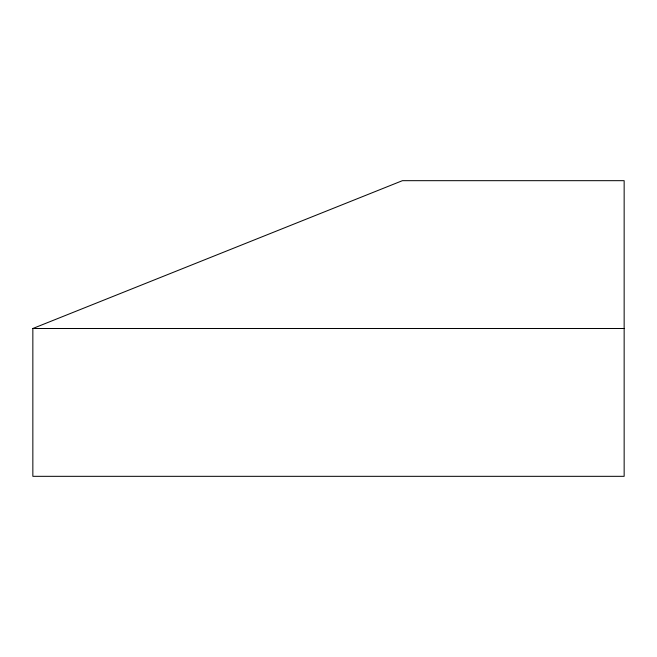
<?xml version="1.0" encoding="UTF-8"?>
<svg xmlns="http://www.w3.org/2000/svg" width="657" height="657" viewBox="0 0 657 657"><rect width="100%" height="100%" fill="white"/><g stroke="black" fill="none" stroke-linecap="round" stroke-linejoin="round"><path stroke-width="0.99" d="M32.85 328.5L402.413 180.675L624.15 180.675L624.15 476.325L32.85 476.325L32.85 328.5L624.15 328.5"/></g></svg>
